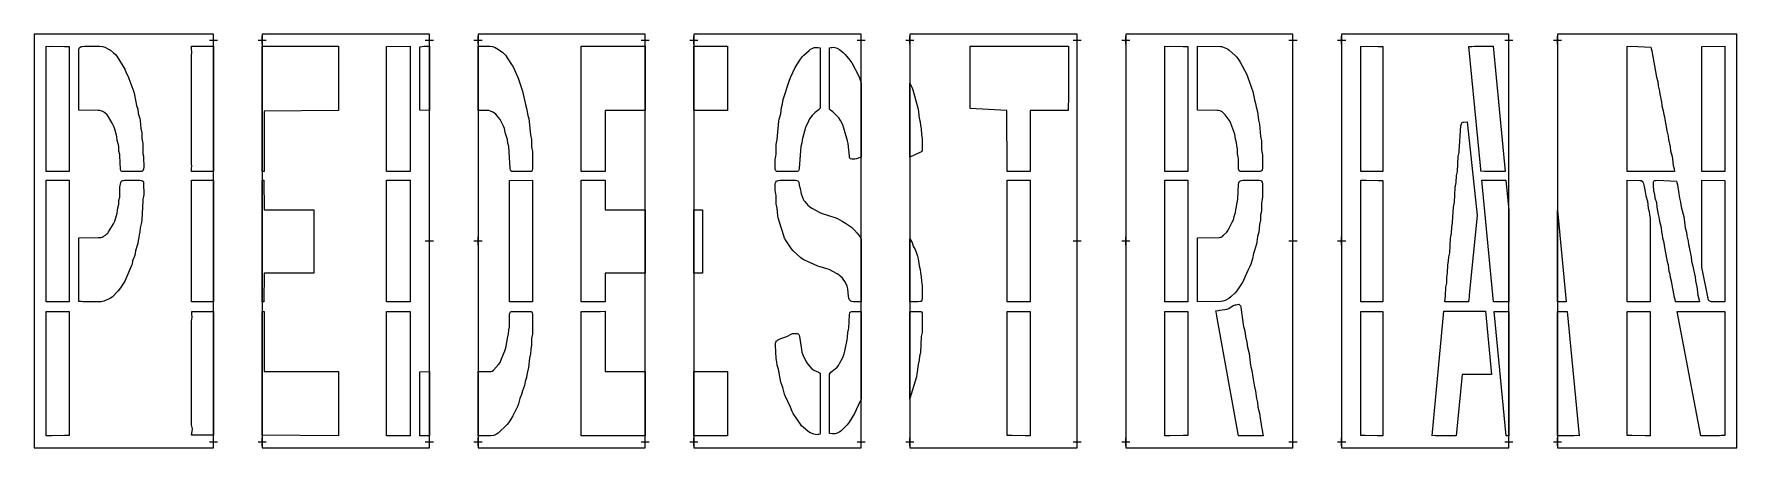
# Model space of a CAD drawing. Header units: inches. Extents: x 0 to 420, y 0 to 102.
import ezdxf

# ---------------------------------------------------------------- set-up
doc = ezdxf.new("R2010")
doc.units = ezdxf.units.IN
doc.header["$MEASUREMENT"] = 0
doc.layers.add('CUT', color=1, linetype='Continuous')
doc.layers.add('REG', color=5, linetype='Continuous')

msp = doc.modelspace()

# ---------------------------------------------------------------- linework, layer by layer
at = {"layer": 'CUT'}
for points in [[(8.66, 68.12), (3, 68.13), (3, 99.01), (3.7, 99), (4.23, 99.01), (7.54, 98.99), (8.66, 98.99)], [(12.42, 99.01), (16.17, 99.01), (16.85, 98.96), (17.44, 98.78), (18.4, 98.34), (18.86, 98.03), (19.58, 97.43), (20.08, 96.96), (20.39, 96.58), (22.36, 93.4), (22.72, 92.44), (23.19, 91.56), (23.39, 91.11), (24.57, 87.75), (24.77, 87.03), (25.29, 84.46), (25.57, 83.54), (25.7, 82.45), (26.08, 81.21), (26.14, 80.72), (26.31, 78.73), (26.55, 77.69), (26.59, 76.27), (26.76, 75.46), (26.8, 75.17), (26.82, 72.8), (26.86, 72.51), (27, 71.94), (27.03, 71.58), (27.04, 69.27), (27.02, 68.72), (26.94, 68.45), (26.82, 68.29), (26.59, 68.17), (26.3, 68.12), (22.13, 68.12), (21.73, 68.16), (21.52, 68.27), (21.42, 68.43), (21.36, 68.76), (21.18, 71.99), (21.13, 72.35), (20.94, 73.16), (20.88, 74.39), (20.81, 74.75), (20.5, 75.83), (20.41, 76.75), (20.35, 77.12), (19.91, 78.62), (19.68, 79.26), (19.28, 80.04), (18.39, 81.62), (18.01, 82.1), (17.47, 82.61), (17, 82.91), (16.49, 83.12), (16.19, 83.18), (15.82, 83.2), (11.01, 83.23), (11.02, 97.89), (11.06, 98.31), (11.16, 98.57), (11.34, 98.79), (11.64, 98.94), (11.93, 99)], [(38.86, 98.31), (38.85, 99.01), (44.25, 99.01), (44.25, 68.12), (38.84, 68.12), (38.85, 68.81), (38.88, 69.61), (38.86, 69.77), (38.83, 70.82), (38.83, 96.82), (38.88, 97.42), (38.9, 97.68)], [(75.11, 99.01), (75.11, 83.21), (56.72, 83.05), (56.72, 68.12), (56.25, 68.12), (56.25, 99.01)], [(87.59, 68.12), (86.89, 68.11), (86.89, 99), (92.79, 99.01), (92.79, 68.13), (91.66, 68.13), (88.13, 68.11)], [(95.14, 83.23), (95.14, 98.91), (95.75, 98.99), (96.12, 99.01), (97.5, 99.01), (97.5, 83.22)], [(113.11, 98.95), (113.69, 98.76), (114.18, 98.48), (115.27, 97.76), (115.62, 97.5), (115.89, 97.25), (116.24, 96.81), (117.63, 94.81), (118.14, 93.95), (119.41, 91.17), (120.48, 87.97), (120.67, 87.24), (121.19, 84.67), (121.47, 83.75), (121.81, 81.95), (122.01, 81.21), (122.42, 77.18), (122.68, 76.01), (122.71, 74.22), (122.92, 73.05), (122.93, 68.81), (122.89, 68.47), (122.79, 68.27), (122.59, 68.16), (122.25, 68.12), (118.32, 68.11), (117.81, 68.17), (117.68, 68.24), (117.59, 68.34), (117.51, 68.53), (117.46, 68.88), (117.06, 74.29), (116.85, 75.15), (116.73, 76.06), (116.21, 77.73), (116.02, 78.76), (115.8, 79.33), (114.97, 80.94), (114.58, 81.5), (113.88, 82.3), (113.6, 82.53), (113.17, 82.78), (112.61, 83.05), (112.2, 83.16), (111.59, 83.21), (109.5, 83.22), (109.5, 99.01), (112.49, 99.01)], [(134.96, 68.12), (134.96, 99.01), (150.75, 99.01), (150.75, 83.21), (140.85, 83.21), (140.85, 68.12)], [(171, 99.01), (171, 83.21), (162.75, 83.21), (162.75, 99.01)], [(191.54, 98.28), (191.92, 98.5), (192.37, 98.68), (192.79, 98.76), (193.39, 98.75), (193.86, 98.63), (193.86, 83.8), (193.76, 83.59), (193.64, 83.41), (192.67, 82.71), (191.92, 81.96), (191.55, 81.54), (191.29, 81.12), (190.73, 80), (190.46, 79.44), (190.28, 78.97), (189.5, 76.27), (189.43, 75.91), (189.35, 75.18), (189.14, 74.31), (188.74, 68.96), (188.65, 68.44), (188.56, 68.28), (188.45, 68.2), (188.25, 68.14), (188.02, 68.12), (183.77, 68.11), (183.41, 68.14), (183.19, 68.19), (183.05, 68.26), (182.94, 68.36), (182.87, 68.5), (182.81, 68.72), (182.79, 69.2), (182.79, 71.08), (182.83, 71.44), (182.96, 72.01), (183.01, 72.36), (183.04, 74.79), (183.3, 76.01), (183.71, 80.56), (183.81, 81.04), (184.19, 82.36), (184.39, 83.91), (184.63, 84.83), (184.78, 85.86), (186.23, 90.45), (186.58, 91.32), (187.75, 93.8), (189.04, 95.87), (189.49, 96.47), (189.89, 96.86), (191.2, 98.02)], [(202.88, 71.26), (202.4, 71.19), (201.66, 71.2), (201.37, 71.28), (201.21, 71.46), (201.14, 71.66), (201.09, 71.95), (200.76, 75.06), (200.66, 75.74), (199.76, 78.86), (199.5, 79.63), (198.92, 80.73), (198.47, 81.4), (197.24, 82.65), (197.01, 82.84), (196.43, 83.23), (196.34, 83.35), (196.22, 83.54), (196.22, 98.63), (196.53, 98.72), (196.74, 98.76), (197.16, 98.77), (197.52, 98.73), (198.04, 98.56), (198.69, 98.19), (199.56, 97.48), (200.06, 97.01), (201.18, 95.59), (201.66, 94.93), (203.4, 91.68), (203.59, 91.22), (203.98, 89.97), (204, 89.93), (204, 71.71), (203.52, 71.49)], [(255.13, 85.33), (255.09, 84.84), (255.05, 84.08), (255.09, 83.21), (245.7, 83.21), (245.7, 68.12), (240.04, 68.12), (239.89, 83.21), (230.85, 83.67), (230.85, 99.01), (255.13, 99.01), (255.13, 97.5)], [(278.91, 99.01), (279.62, 99), (280.21, 99.01), (283.44, 98.99), (284.57, 98.99), (284.57, 68.12), (278.91, 68.12)], [(294.79, 98.03), (296.23, 96.74), (296.58, 96.38), (296.9, 96), (297.23, 95.54), (297.49, 95.12), (299.01, 92.25), (299.4, 91.33), (300.58, 87.9), (300.99, 85.82), (301.26, 84.9), (301.39, 84.06), (301.76, 82.87), (301.98, 80.83), (302.25, 79.79), (302.46, 76.87), (302.71, 75.71), (302.74, 73.47), (302.92, 72.61), (302.95, 72.25), (302.95, 68.94), (302.89, 68.53), (302.76, 68.31), (302.59, 68.2), (302.37, 68.14), (301.51, 68.11), (297.89, 68.12), (297.49, 68.18), (297.26, 68.31), (297.13, 68.53), (297.08, 68.81), (297.06, 71.36), (297.01, 71.72), (296.85, 72.47), (296.8, 73.7), (296.64, 74.44), (296.54, 75.28), (296.31, 76.14), (296.12, 77.37), (295.93, 78.03), (295.19, 79.96), (294.97, 80.47), (294.75, 80.84), (293.76, 82.13), (293.4, 82.55), (293.01, 82.85), (292.52, 83.09), (292.16, 83.17), (291.79, 83.2), (286.93, 83.23), (286.93, 99.01), (292.62, 99), (292.92, 98.96), (293.15, 98.89), (294.36, 98.37)], [(327.21, 68.12), (327.21, 99.01), (327.92, 99), (328.56, 99.01), (331.51, 99), (332.64, 99), (332.64, 68.12)], [(361.81, 68.12), (357.71, 68.12), (356.86, 68.27), (356.81, 68.47), (356.81, 68.74), (353.89, 98.99), (354.58, 98.97), (355.24, 99.01), (358.5, 99.02), (359.85, 99.03), (362.82, 68.12), (362.1, 68.13)], [(400.45, 90.33), (400.57, 89.23), (400.91, 87.98), (401.01, 87.19), (401.4, 85.35), (401.5, 84.32), (401.84, 83.12), (401.96, 82.21), (402.1, 81.65), (402.2, 81), (402.57, 79.28), (402.68, 78.19), (403.04, 76.87), (403.14, 76.08), (403.53, 74.24), (403.63, 73.21), (404.01, 71.83), (404.08, 71.21), (404.24, 69.65), (404.48, 68.8), (404.62, 68.11), (392.96, 68.11), (392.96, 99.01), (393.66, 99), (394.03, 99.01), (398.8, 98.77), (398.87, 98.49), (399.01, 97.89), (400.15, 91.43)], [(411.34, 98.99), (417, 99.02), (417, 69.64), (416.99, 69.38), (417, 68.13), (411.34, 68.12)], [(216.5, 88.92), (216.71, 88.27), (218.03, 83.51), (218.15, 82.89), (218.33, 81.28), (218.55, 80.42), (218.63, 79.45), (218.79, 78.71), (218.85, 77.23), (219.04, 76.25), (219.06, 73.94), (219.01, 73.35), (218.86, 73.07), (218.69, 72.93), (218.49, 72.82), (216, 71.71), (216, 89.93)], [(348.69, 45.11), (348.87, 46.03), (348.94, 47.13), (349.1, 47.76), (349.15, 48.11), (349.34, 51.67), (349.4, 52.09), (349.58, 52.89), (349.64, 54.62), (349.81, 55.31), (349.86, 55.66), (350.06, 59.34), (350.33, 60.62), (350.52, 64.18), (350.58, 64.6), (350.76, 65.4), (350.82, 67.13), (350.99, 67.82), (351.04, 68.17), (351.24, 71.85), (351.3, 72.21), (351.47, 72.83), (351.53, 73.2), (351.94, 79.43), (352.04, 79.9), (352.14, 80.1), (352.24, 80.21), (352.38, 80.29), (352.59, 80.35), (353.49, 80.4), (355.91, 57.28), (353.99, 37.77), (353.95, 37.08), (353.89, 36.74), (353.82, 36.04), (347.96, 36.04), (348.02, 36.73), (348.15, 37.5), (348.21, 39.62), (348.41, 40.66), (348.45, 42.08), (348.65, 43.06)], [(3, 36.04), (3, 66), (4.58, 65.99), (7.04, 65.99), (7.96, 65.98), (8.66, 65.98), (8.66, 36.04)], [(18.18, 52.98), (18.4, 53.28), (19.63, 55.24), (19.9, 55.87), (20.36, 57.29), (20.47, 57.84), (20.65, 59.2), (20.87, 60.06), (20.95, 61.03), (21.12, 61.83), (21.18, 64.31), (21.42, 65.46), (21.52, 65.71), (21.62, 65.82), (21.8, 65.92), (22.02, 65.97), (22.39, 65.99), (26.2, 65.98), (26.61, 65.93), (26.83, 65.8), (26.97, 65.59), (27.03, 65.25), (27.04, 62.38), (27, 61.95), (26.84, 61.33), (26.79, 60.91), (26.58, 56.22), (26.49, 55.61), (26.15, 54.28), (26.07, 53.3), (25.9, 52.55), (25.83, 51.84), (25.67, 51.15), (25.57, 50.36), (25.46, 49.94), (25.03, 48.57), (24.82, 47.42), (24.31, 46.09), (24.17, 45.31), (24.07, 44.95), (22.37, 41.13), (22.06, 40.59), (21.3, 39.44), (20.73, 38.7), (19.23, 37.2), (18.83, 36.92), (18.33, 36.67), (17.18, 36.18), (16.89, 36.09), (16.58, 36.05), (12.02, 36.04), (11.66, 36.06), (11.01, 36.14), (11.01, 51.82), (15.89, 51.84), (16.51, 51.89), (16.79, 51.97), (17.06, 52.11), (17.63, 52.49), (17.97, 52.76)], [(38.84, 36.04), (38.84, 36.74), (38.85, 37.77), (38.83, 38.1), (38.83, 65.99), (44.25, 65.98), (44.25, 36.04)], [(68.98, 43.11), (56.75, 43.11), (56.71, 36.04), (56.25, 36.04), (56.25, 65.98), (56.71, 65.98), (56.75, 58.68), (68.98, 58.68)], [(92.78, 37.31), (92.78, 36.05), (91.52, 36.05), (87.81, 36.04), (87.6, 36.05), (86.89, 36.04), (86.89, 65.98), (88.49, 65.99), (88.61, 65.99), (91.2, 65.99), (92.78, 66), (92.79, 37.56)], [(117.28, 65.97), (122.94, 65.98), (122.94, 36.05), (121.81, 36.05), (118.58, 36.03), (117.94, 36.04), (117.28, 36.03)], [(140.85, 36.03), (139.73, 36.04), (135.86, 36.04), (135.65, 36.05), (134.96, 36.04), (134.96, 65.98), (140.84, 65.99), (140.87, 58.68), (150.75, 58.68), (150.75, 43.11), (140.85, 43.11)], [(198.48, 42.66), (198.11, 42.89), (196.07, 43.98), (195.54, 44.17), (193.86, 44.64), (193.27, 44.83), (189.84, 46.34), (189.47, 46.58), (189.09, 46.9), (187.25, 48.59), (186.78, 49.08), (186.46, 49.54), (185.52, 51.02), (185.13, 51.73), (184.92, 52.31), (183.86, 55.65), (183.54, 56.73), (183.46, 57.28), (183.29, 59.14), (183.05, 60.18), (183.01, 62.23), (182.97, 62.53), (182.83, 63.1), (182.79, 63.46), (182.79, 64.7), (182.82, 65.19), (182.92, 65.52), (183.13, 65.78), (183.27, 65.87), (183.49, 65.94), (184.03, 65.99), (187.78, 65.99), (188.14, 65.95), (188.39, 65.86), (188.54, 65.72), (188.64, 65.48), (188.72, 64.77), (188.94, 63.97), (189.17, 62.62), (189.72, 61.29), (189.86, 61.03), (190.09, 60.74), (190.87, 59.85), (191.22, 59.5), (191.83, 59.08), (193.82, 58.02), (194.4, 57.8), (197.5, 56.82), (198.13, 56.54), (199.35, 55.92), (200.15, 55.43), (201.59, 54.44), (202.36, 53.71), (203.04, 52.98), (203.64, 52.1), (204, 51.51), (204, 36.04), (202.1, 36.04), (201.69, 36.08), (201.43, 36.18), (201.26, 36.33), (201.12, 36.52), (200.95, 36.96), (200.89, 37.39), (200.72, 39.19), (200.65, 39.55), (200.52, 39.9), (200.03, 40.91), (199.75, 41.39), (199.39, 41.82), (198.77, 42.43)], [(241.28, 36.03), (240.74, 36.04), (240.04, 36.03), (240.04, 65.98), (245.7, 65.99), (245.7, 36.05), (244.58, 36.05)], [(279.62, 36.04), (278.91, 36.03), (278.91, 65.98), (284.57, 65.99), (284.57, 36.05), (283.44, 36.05), (280.15, 36.03)], [(294.54, 53.68), (295.54, 55.62), (295.8, 56.25), (295.97, 57.08), (296.3, 58.01), (296.4, 58.73), (296.56, 59.41), (296.64, 60.13), (296.82, 60.87), (296.87, 61.43), (297.04, 64.92), (297.11, 65.34), (297.23, 65.59), (297.38, 65.76), (297.57, 65.88), (297.79, 65.95), (298.15, 65.98), (302.15, 65.98), (302.55, 65.92), (302.77, 65.78), (302.89, 65.56), (302.95, 65.15), (302.96, 61.9), (302.92, 61.29), (302.74, 60.37), (302.7, 58.38), (302.52, 57.46), (302.46, 56.17), (302.22, 55.12), (302.04, 53.2), (301.75, 52.16), (301.58, 50.81), (301.47, 50.26), (300.73, 47.94), (300.51, 46.66), (300.07, 45.29), (299.84, 44.71), (299.34, 43.78), (299.06, 42.98), (298.62, 42.11), (298.31, 41.26), (297.96, 40.68), (296.66, 38.76), (296.21, 38.25), (295.19, 37.24), (294.69, 36.87), (293.75, 36.38), (293.24, 36.16), (292.76, 36.06), (286.93, 36.04), (286.93, 51.82), (292.3, 51.86), (292.6, 51.92), (292.83, 52), (293.08, 52.16), (293.32, 52.35), (294.16, 53.19)], [(327.21, 36.04), (327.21, 65.99), (327.92, 65.98), (328.56, 65.99), (331.52, 65.97), (332.64, 65.97), (332.64, 36.04)], [(361.31, 36.03), (359.92, 36.02), (357.06, 65.99), (357.76, 65.98), (358.25, 65.99), (361.86, 65.98), (363.04, 65.98), (363.75, 58.5), (363.75, 36.04)], [(397.17, 64.01), (397.4, 63.15), (397.5, 62.18), (397.9, 60.87), (398.11, 59.14), (398.33, 58.28), (398.42, 57.5), (398.6, 56.64), (398.6, 36.05), (392.96, 36.04), (392.96, 65.99), (396.05, 65.97), (396.4, 65.9), (396.64, 65.76), (396.83, 65.55), (396.97, 65.23)], [(399.38, 65.39), (399.42, 65.61), (399.49, 65.74), (399.59, 65.85), (399.73, 65.92), (400.01, 65.97), (400.38, 65.99), (405.1, 65.74), (405.18, 65.44), (405.32, 64.84), (405.84, 61.57), (406.11, 60.59), (406.23, 59.43), (406.75, 57.63), (406.87, 57.09), (407.27, 54.24), (407.54, 53.2), (407.62, 52.29), (407.98, 50.97), (408.09, 50.12), (408.23, 49.56), (408.32, 48.97), (408.71, 47.13), (408.83, 46.03), (409.16, 44.84), (409.27, 43.99), (409.66, 42.15), (409.75, 41.18), (410.14, 39.74), (410.21, 39.12), (410.36, 37.63), (410.61, 36.72), (410.75, 36.04), (404.85, 36.05), (404.83, 36.05), (404.73, 36.56), (404.6, 37.1), (403.9, 41.1), (403.63, 42.03), (403.51, 42.73), (403.31, 43.47), (403.12, 45.07), (402.91, 45.88), (402.57, 47.68), (402.2, 49.4), (402.08, 50.55), (401.74, 51.75), (401.64, 52.54), (401.48, 53.28), (401.38, 54.26), (401.04, 55.51), (400.93, 56.36), (400.79, 56.93), (400.69, 57.57), (400.31, 59.35), (400.21, 60.39), (399.87, 61.59), (399.75, 62.49), (399.54, 63.3), (399.4, 64.84)], [(415.67, 36.03), (413.67, 36.05), (413.29, 36.15), (413.16, 36.24), (413.02, 36.41), (411.34, 44.53), (411.34, 65.99), (417, 65.96), (417, 37.17), (416.98, 36.93), (417, 36.03), (416.09, 36.05)], [(164.87, 58.68), (164.87, 43.11), (162.75, 43.11), (162.75, 58.68)], [(376.85, 36.04), (375.75, 36.04), (375.75, 58.5), (377.88, 36.04), (377.18, 36.05)], [(216.55, 50.62), (216.85, 49.77), (217.32, 48.89), (217.5, 48.49), (217.92, 47.25), (218.09, 46.65), (218.33, 44.93), (218.56, 44.01), (218.62, 43.16), (218.81, 42.29), (218.86, 41.06), (219.05, 40.08), (219.06, 36.84), (218.99, 36.44), (218.85, 36.22), (218.73, 36.14), (218.52, 36.07), (217.98, 36.03), (216, 36.04), (216, 51.51)], [(3.7, 3.02), (3, 3.01), (3, 33.66), (8.66, 33.67), (8.66, 3.03), (7.54, 3.03), (4.4, 3.01)], [(38.99, 4.02), (39.05, 4.74), (38.86, 5.66), (38.83, 6.34), (38.83, 30.73), (38.86, 31.28), (39.01, 32.24), (38.89, 32.96), (38.89, 33.67), (44.25, 33.67), (44.25, 3.14), (38.82, 3.18)], [(56.72, 33.67), (56.72, 18.82), (75.11, 18.82), (75.11, 3.01), (56.25, 3.14), (56.25, 33.67)], [(91.2, 3.01), (86.89, 3.01), (86.89, 33.67), (92.78, 33.67), (92.78, 32.52), (92.79, 32.31), (92.78, 3.01)], [(114.94, 21.08), (115.32, 21.93), (116.11, 23.91), (116.29, 24.44), (116.41, 24.98), (116.73, 27.02), (117.02, 28.12), (117.07, 29.1), (117.23, 29.84), (117.27, 30.2), (117.29, 32.94), (117.34, 33.23), (117.43, 33.42), (117.53, 33.52), (117.72, 33.62), (118.25, 33.67), (122.25, 33.67), (122.58, 33.63), (122.79, 33.52), (122.89, 33.32), (122.93, 32.92), (122.93, 28.05), (122.88, 27.69), (122.72, 26.95), (122.69, 25.4), (122.49, 24.36), (122.44, 23.19), (122.2, 22.09), (121.97, 19.85), (121.59, 18.47), (121.45, 17.38), (121.11, 16.4), (120.97, 15.43), (120.46, 14.09), (120.25, 13.14), (119.83, 12.2), (119.47, 10.87), (119.3, 10.4), (118.09, 7.94), (117.51, 6.9), (117.02, 6.18), (116.71, 5.79), (114.43, 3.66), (114.09, 3.39), (113.77, 3.21), (113.31, 3.07), (112.69, 3.01), (109.5, 3.01), (109.5, 18.81), (112.63, 18.84), (113.02, 18.94), (113.34, 19.18), (114.55, 20.53)], [(134.96, 3.01), (134.96, 33.67), (135.66, 33.66), (135.86, 33.67), (139.72, 33.67), (140.85, 33.68), (140.85, 18.82), (150.75, 18.82), (150.75, 3.01)], [(203.71, 11.35), (202.35, 8.47), (201.02, 6.35), (200.54, 5.7), (199.09, 4.24), (198.75, 3.97), (198.43, 3.78), (198.04, 3.6), (197.62, 3.51), (196.89, 3.49), (196.22, 3.55), (196.22, 18.19), (196.32, 18.46), (196.48, 18.68), (197.57, 19.47), (198.06, 19.95), (198.37, 20.34), (198.67, 20.81), (199.39, 22.13), (199.59, 22.58), (199.79, 23.17), (199.99, 23.89), (200.19, 25.06), (200.41, 25.8), (200.51, 26.63), (200.66, 27.32), (200.73, 28.42), (200.91, 29.16), (200.96, 29.52), (201.13, 32.83), (201.2, 33.34), (201.3, 33.51), (201.41, 33.59), (201.6, 33.65), (201.89, 33.67), (204, 33.67), (204, 12.06)], [(216.04, 12.16), (216, 12.06), (216, 33.67), (218.32, 33.67), (218.72, 33.63), (218.92, 33.52), (219.02, 33.31), (219.06, 32.97), (219.06, 28.85), (219.02, 28.43), (218.86, 27.81), (218.81, 27.44), (218.6, 23.46), (218.4, 22.6), (218.32, 21.63), (218.05, 20.59), (217.72, 18.17), (217.61, 17.56)], [(240.04, 3.03), (240.04, 33.67), (245.7, 33.67), (245.7, 3.01), (245, 3.02), (244.41, 3.01), (241.17, 3.03)], [(278.91, 3.01), (278.91, 33.67), (284.57, 33.67), (284.57, 3.03), (283.45, 3.03), (280.13, 3.01), (279.58, 3.02)], [(295.76, 35.09), (296.21, 35.26), (296.51, 35.31), (297.16, 35.43), (297.53, 35), (297.61, 34.73), (298.22, 30.4), (298.31, 29.97), (298.64, 28.84), (298.77, 27.48), (299.14, 26.11), (299.25, 24.87), (299.67, 23.31), (300.06, 20.34), (300.14, 19.98), (300.39, 19.12), (300.56, 17.45), (300.8, 16.47), (300.89, 15.49), (301.29, 13.99), (301.51, 12.2), (301.75, 11.21), (301.83, 10.05), (302.23, 8.61), (302.45, 6.75), (302.67, 5.89), (302.76, 5.11), (302.92, 4.43), (302.93, 4.3), (303.15, 3.01), (301.62, 3.02), (301.44, 3.01), (298.4, 3.01), (297.1, 3.01), (291.71, 32.51), (291.61, 33.13), (291.48, 33.8), (291.48, 33.82), (292.17, 33.9), (292.36, 33.95), (293.72, 34.1), (294.2, 34.21), (294.64, 34.41)], [(328.33, 3.03), (327.21, 3.03), (327.21, 33.67), (332.64, 33.67), (332.64, 3.01), (331.93, 3.02), (331.33, 3.01)], [(350.73, 3.01), (345.74, 3.02), (345.62, 3.03), (344.82, 3.02), (347.68, 33.68), (357.96, 33.68), (359.43, 18.12), (358.71, 18.12), (358.53, 18.11), (352.21, 18.09)], [(363.08, 3.01), (360.16, 33.67), (360.87, 33.67), (360.96, 33.67), (363.75, 33.67), (363.75, 3.02)], [(375.75, 3.02), (375.75, 33.67), (378.12, 33.67), (381.05, 3.02), (380.35, 3.04), (379.89, 3.01), (376.19, 3.02)], [(394.08, 3.03), (392.96, 3.03), (392.96, 33.67), (398.61, 33.66), (398.61, 3.01), (397.91, 3.02), (397.36, 3.01)], [(411.1, 3), (405.25, 33.67), (406.08, 33.66), (406.25, 33.67), (417, 33.67), (417, 3.03), (416.3, 3.04), (416.16, 3.04), (415.73, 3.01), (412.45, 3.01)], [(185.68, 27.5), (186.73, 28.05), (187.07, 28.18), (187.55, 28.24), (188.21, 28.23), (188.47, 28.16), (188.64, 28), (188.72, 27.8), (188.79, 27.51), (189.28, 24.24), (189.4, 23.63), (189.64, 22.99), (190.44, 21.23), (190.85, 20.61), (191.84, 19.49), (192.3, 19.19), (193.48, 18.69), (193.7, 18.51), (193.86, 18.42), (193.86, 3.4), (193.57, 3.31), (193.36, 3.27), (193, 3.26), (192.64, 3.29), (192.35, 3.37), (191.25, 3.83), (190.85, 4.1), (189.78, 5.05), (189.32, 5.48), (189, 5.85), (187.26, 8.45), (186.95, 8.98), (186.56, 10.06), (185.22, 12.81), (185.07, 13.29), (184.69, 14.86), (184.18, 16.2), (183.6, 19.39), (183.32, 20.37), (183.21, 21.21), (183.01, 22.07), (182.83, 25.31), (182.86, 25.9), (182.94, 26.11), (183.11, 26.33), (183.39, 26.57), (183.7, 26.76), (184.15, 26.97)], [(96.13, 3.01), (95.84, 3.02), (95.14, 3.01), (95.14, 18.8), (97.5, 18.81), (97.5, 3.01)], [(171, 3.01), (162.75, 3.01), (162.75, 18.82), (171, 18.82)]]:
    msp.add_lwpolyline(points, close=True, dxfattribs=at)
at = {"layer": 'REG'}
for points in [[(0, 0), (44.25, 0), (44.25, 102.03), (0, 102.03)], [(56.25, 0), (97.5, 0), (97.5, 102.03), (56.25, 102.03)], [(109.5, 0), (150.75, 0), (150.75, 102.03), (109.5, 102.03)], [(162.75, 0), (204, 0), (204, 102.03), (162.75, 102.03)], [(216, 0), (257.25, 0), (257.25, 102.03), (216, 102.03)], [(269.25, 0), (310.5, 0), (310.5, 102.03), (269.25, 102.03)], [(322.5, 0), (363.75, 0), (363.75, 102.03), (322.5, 102.03)], [(375.75, 0), (420, 0), (420, 102.03), (375.75, 102.03)]]:
    msp.add_lwpolyline(points, close=True, dxfattribs=at)
for points in [[(44.25, 99.53), (44.25, 101.53)], [(56.25, 99.53), (56.25, 101.53)], [(97.5, 99.53), (97.5, 101.53)], [(109.5, 99.53), (109.5, 101.53)], [(150.75, 99.53), (150.75, 101.53)], [(162.75, 99.53), (162.75, 101.53)], [(204, 99.53), (204, 101.53)], [(216, 99.53), (216, 101.53)], [(257.25, 99.53), (257.25, 101.53)], [(269.25, 99.53), (269.25, 101.53)], [(310.5, 99.53), (310.5, 101.53)], [(322.5, 99.53), (322.5, 101.53)], [(363.75, 99.53), (363.75, 101.53)], [(375.75, 99.53), (375.75, 101.53)], [(43.25, 100.53), (45.25, 100.53)], [(55.25, 100.53), (57.25, 100.53)], [(96.5, 100.53), (98.5, 100.53)], [(108.5, 100.53), (110.5, 100.53)], [(149.75, 100.53), (151.75, 100.53)], [(161.75, 100.53), (163.75, 100.53)], [(203, 100.53), (205, 100.53)], [(215, 100.53), (217, 100.53)], [(256.25, 100.53), (258.25, 100.53)], [(268.25, 100.53), (270.25, 100.53)], [(309.5, 100.53), (311.5, 100.53)], [(321.5, 100.53), (323.5, 100.53)], [(362.75, 100.53), (364.75, 100.53)], [(374.75, 100.53), (376.75, 100.53)], [(96.5, 51.02), (98.5, 51.02)], [(97.5, 50.02), (97.5, 52.02)], [(108.5, 51.02), (110.5, 51.02)], [(109.5, 50.02), (109.5, 52.02)], [(256.25, 51.02), (258.25, 51.02)], [(257.25, 50.02), (257.25, 52.02)], [(268.25, 51.02), (270.25, 51.02)], [(269.25, 50.02), (269.25, 52.02)], [(309.5, 51.02), (311.5, 51.02)], [(310.5, 50.02), (310.5, 52.02)], [(321.5, 51.02), (323.5, 51.02)], [(322.5, 50.02), (322.5, 52.02)], [(43.25, 1.5), (45.25, 1.5)], [(44.25, 0.5), (44.25, 2.5)], [(55.25, 1.5), (57.25, 1.5)], [(56.25, 0.5), (56.25, 2.5)], [(96.5, 1.5), (98.5, 1.5)], [(97.5, 0.5), (97.5, 2.5)], [(108.5, 1.5), (110.5, 1.5)], [(109.5, 0.5), (109.5, 2.5)], [(149.75, 1.5), (151.75, 1.5)], [(150.75, 0.5), (150.75, 2.5)], [(161.75, 1.5), (163.75, 1.5)], [(162.75, 0.5), (162.75, 2.5)], [(203, 1.5), (205, 1.5)], [(204, 0.5), (204, 2.5)], [(215, 1.5), (217, 1.5)], [(216, 0.5), (216, 2.5)], [(256.25, 1.5), (258.25, 1.5)], [(257.25, 0.5), (257.25, 2.5)], [(268.25, 1.5), (270.25, 1.5)], [(269.25, 0.5), (269.25, 2.5)], [(309.5, 1.5), (311.5, 1.5)], [(310.5, 0.5), (310.5, 2.5)], [(321.5, 1.5), (323.5, 1.5)], [(322.5, 0.5), (322.5, 2.5)], [(362.75, 1.5), (364.75, 1.5)], [(363.75, 0.5), (363.75, 2.5)], [(374.75, 1.5), (376.75, 1.5)], [(375.75, 0.5), (375.75, 2.5)]]:
    msp.add_lwpolyline(points, dxfattribs=at)

doc.saveas('drawing.dxf')
